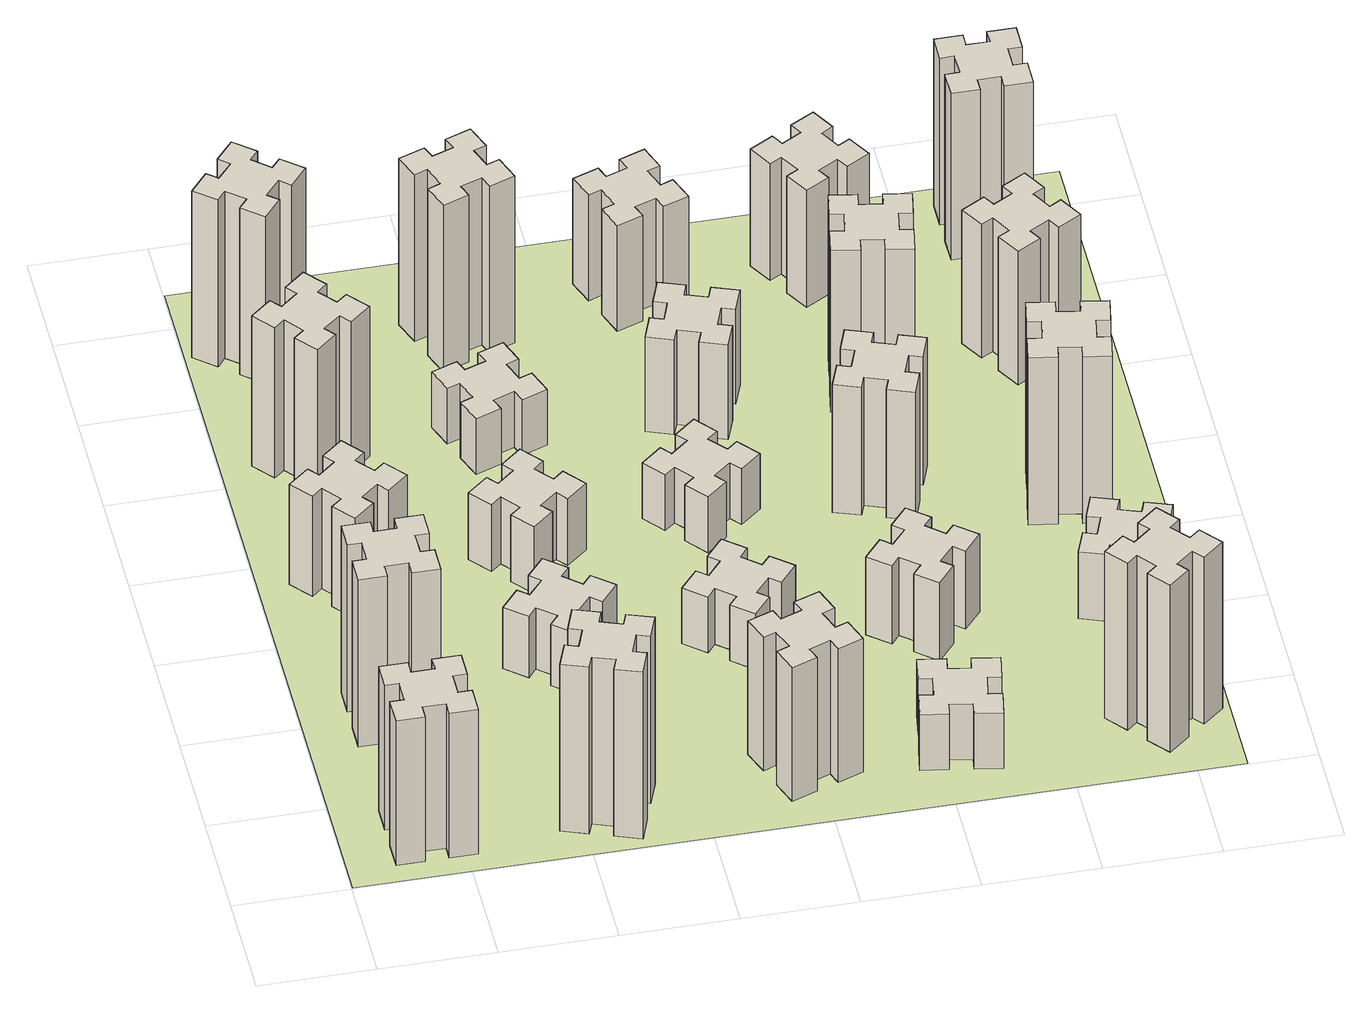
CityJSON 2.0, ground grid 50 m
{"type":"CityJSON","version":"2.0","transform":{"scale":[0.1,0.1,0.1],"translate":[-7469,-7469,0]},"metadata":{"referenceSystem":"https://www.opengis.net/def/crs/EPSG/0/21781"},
"CityObjects":{
"building1":{"type":"Building","attributes":{"class":"1000","function":"1000","usage":"1000","yearOfConstruction":2016,"roofType":"1000","measuredHeight":78,"storeysAboveGround":30,"storeysBelowGround":0},"geometry":[{"type":"Solid","lod":"1","boundaries":[[[[0,1,2,3,4,5,6,7,8,9,10,11,12,13,14,15,16,17,18,19]],[[17,16,20,21]],[[16,15,22,20]],[[15,14,23,22]],[[14,13,24,23]],[[13,12,25,24]],[[12,11,26,25]],[[11,10,27,26]],[[10,9,28,27]],[[9,8,29,28]],[[8,7,30,29]],[[7,6,31,30]],[[6,5,32,31]],[[5,4,33,32]],[[4,3,34,33]],[[3,2,35,34]],[[2,1,36,35]],[[1,0,37,36]],[[0,19,38,37]],[[19,18,39,38]],[[18,17,21,39]],[[24,25,26,27,28,29,30,31,32,33,34,35,36,37,38,39,21,20,22,23]]]]}]},
"building2":{"type":"Building","attributes":{"class":"1000","function":"1000","usage":"1000","yearOfConstruction":2016,"roofType":"1000","measuredHeight":90,"storeysAboveGround":30,"storeysBelowGround":0},"geometry":[{"type":"Solid","lod":"1","boundaries":[[[[40,41,42,43,44,45,46,47,48,49,50,51,52,53,54,55,56,57,58,59]],[[57,56,60,61]],[[56,55,62,60]],[[55,54,63,62]],[[54,53,64,63]],[[53,52,65,64]],[[52,51,66,65]],[[51,50,67,66]],[[50,49,68,67]],[[49,48,69,68]],[[48,47,70,69]],[[47,46,71,70]],[[46,45,72,71]],[[45,44,73,72]],[[44,43,74,73]],[[43,42,75,74]],[[42,41,76,75]],[[41,40,77,76]],[[40,59,78,77]],[[59,58,79,78]],[[58,57,61,79]],[[64,65,66,67,68,69,70,71,72,73,74,75,76,77,78,79,61,60,62,63]]]]}]},
"building3":{"type":"Building","attributes":{"class":"1000","function":"1000","usage":"1000","yearOfConstruction":2016,"roofType":"1000","measuredHeight":54,"storeysAboveGround":30,"storeysBelowGround":0},"geometry":[{"type":"Solid","lod":"1","boundaries":[[[[80,81,82,83,84,85,86,87,88,89,90,91,92,93,94,95,96,97,98,99]],[[97,96,100,101]],[[96,95,102,100]],[[95,94,103,102]],[[94,93,104,103]],[[93,92,105,104]],[[92,91,106,105]],[[91,90,107,106]],[[90,89,108,107]],[[89,88,109,108]],[[88,87,110,109]],[[87,86,111,110]],[[86,85,112,111]],[[85,84,113,112]],[[84,83,114,113]],[[83,82,115,114]],[[82,81,116,115]],[[81,80,117,116]],[[80,99,118,117]],[[99,98,119,118]],[[98,97,101,119]],[[104,105,106,107,108,109,110,111,112,113,114,115,116,117,118,119,101,100,102,103]]]]}]},
"building4":{"type":"Building","attributes":{"class":"1000","function":"1000","usage":"1000","yearOfConstruction":2016,"roofType":"1000","measuredHeight":81,"storeysAboveGround":30,"storeysBelowGround":0},"geometry":[{"type":"Solid","lod":"1","boundaries":[[[[120,121,122,123,124,125,126,127,128,129,130,131,132,133,134,135,136,137,138,139]],[[137,136,140,141]],[[136,135,142,140]],[[135,134,143,142]],[[134,133,144,143]],[[133,132,145,144]],[[132,131,146,145]],[[131,130,147,146]],[[130,129,148,147]],[[129,128,149,148]],[[128,127,150,149]],[[127,126,151,150]],[[126,125,152,151]],[[125,124,153,152]],[[124,123,154,153]],[[123,122,155,154]],[[122,121,156,155]],[[121,120,157,156]],[[120,139,158,157]],[[139,138,159,158]],[[138,137,141,159]],[[144,145,146,147,148,149,150,151,152,153,154,155,156,157,158,159,141,140,142,143]]]]}]},
"building5":{"type":"Building","attributes":{"class":"1000","function":"1000","usage":"1000","yearOfConstruction":2016,"roofType":"1000","measuredHeight":90,"storeysAboveGround":30,"storeysBelowGround":0},"geometry":[{"type":"Solid","lod":"1","boundaries":[[[[160,161,162,163,164,165,166,167,168,169,170,171,172,173,174,175,176,177,178,179]],[[177,176,180,181]],[[176,175,182,180]],[[175,174,183,182]],[[174,173,184,183]],[[173,172,185,184]],[[172,171,186,185]],[[171,170,187,186]],[[170,169,188,187]],[[169,168,189,188]],[[168,167,190,189]],[[167,166,191,190]],[[166,165,192,191]],[[165,164,193,192]],[[164,163,194,193]],[[163,162,195,194]],[[162,161,196,195]],[[161,160,197,196]],[[160,179,198,197]],[[179,178,199,198]],[[178,177,181,199]],[[184,185,186,187,188,189,190,191,192,193,194,195,196,197,198,199,181,180,182,183]]]]}]},
"building6":{"type":"Building","attributes":{"class":"1000","function":"1000","usage":"1000","yearOfConstruction":2016,"roofType":"1000","measuredHeight":90,"storeysAboveGround":30,"storeysBelowGround":0},"geometry":[{"type":"Solid","lod":"1","boundaries":[[[[200,201,202,203,204,205,206,207,208,209,210,211,212,213,214,215,216,217,218,219]],[[217,216,220,221]],[[216,215,222,220]],[[215,214,223,222]],[[214,213,224,223]],[[213,212,225,224]],[[212,211,226,225]],[[211,210,227,226]],[[210,209,228,227]],[[209,208,229,228]],[[208,207,230,229]],[[207,206,231,230]],[[206,205,232,231]],[[205,204,233,232]],[[204,203,234,233]],[[203,202,235,234]],[[202,201,236,235]],[[201,200,237,236]],[[200,219,238,237]],[[219,218,239,238]],[[218,217,221,239]],[[224,225,226,227,228,229,230,231,232,233,234,235,236,237,238,239,221,220,222,223]]]]}]},
"building7":{"type":"Building","attributes":{"class":"1000","function":"1000","usage":"1000","yearOfConstruction":2016,"roofType":"1000","measuredHeight":33,"storeysAboveGround":30,"storeysBelowGround":0},"geometry":[{"type":"Solid","lod":"1","boundaries":[[[[240,241,242,243,244,245,246,247,248,249,250,251,252,253,254,255,256,257,258,259]],[[257,256,260,261]],[[256,255,262,260]],[[255,254,263,262]],[[254,253,264,263]],[[253,252,265,264]],[[252,251,266,265]],[[251,250,267,266]],[[250,249,268,267]],[[249,248,269,268]],[[248,247,270,269]],[[247,246,271,270]],[[246,245,272,271]],[[245,244,273,272]],[[244,243,274,273]],[[243,242,275,274]],[[242,241,276,275]],[[241,240,277,276]],[[240,259,278,277]],[[259,258,279,278]],[[258,257,261,279]],[[264,265,266,267,268,269,270,271,272,273,274,275,276,277,278,279,261,260,262,263]]]]}]},
"building8":{"type":"Building","attributes":{"class":"1000","function":"1000","usage":"1000","yearOfConstruction":2016,"roofType":"1000","measuredHeight":36,"storeysAboveGround":30,"storeysBelowGround":0},"geometry":[{"type":"Solid","lod":"1","boundaries":[[[[280,281,282,283,284,285,286,287,288,289,290,291,292,293,294,295,296,297,298,299]],[[297,296,300,301]],[[296,295,302,300]],[[295,294,303,302]],[[294,293,304,303]],[[293,292,305,304]],[[292,291,306,305]],[[291,290,307,306]],[[290,289,308,307]],[[289,288,309,308]],[[288,287,310,309]],[[287,286,311,310]],[[286,285,312,311]],[[285,284,313,312]],[[284,283,314,313]],[[283,282,315,314]],[[282,281,316,315]],[[281,280,317,316]],[[280,299,318,317]],[[299,298,319,318]],[[298,297,301,319]],[[304,305,306,307,308,309,310,311,312,313,314,315,316,317,318,319,301,300,302,303]]]]}]},
"building9":{"type":"Building","attributes":{"class":"1000","function":"1000","usage":"1000","yearOfConstruction":2016,"roofType":"1000","measuredHeight":30,"storeysAboveGround":30,"storeysBelowGround":0},"geometry":[{"type":"Solid","lod":"1","boundaries":[[[[320,321,322,323,324,325,326,327,328,329,330,331,332,333,334,335,336,337,338,339]],[[337,336,340,341]],[[336,335,342,340]],[[335,334,343,342]],[[334,333,344,343]],[[333,332,345,344]],[[332,331,346,345]],[[331,330,347,346]],[[330,329,348,347]],[[329,328,349,348]],[[328,327,350,349]],[[327,326,351,350]],[[326,325,352,351]],[[325,324,353,352]],[[324,323,354,353]],[[323,322,355,354]],[[322,321,356,355]],[[321,320,357,356]],[[320,339,358,357]],[[339,338,359,358]],[[338,337,341,359]],[[344,345,346,347,348,349,350,351,352,353,354,355,356,357,358,359,341,340,342,343]]]]}]},
"building10":{"type":"Building","attributes":{"class":"1000","function":"1000","usage":"1000","yearOfConstruction":2016,"roofType":"1000","measuredHeight":72,"storeysAboveGround":30,"storeysBelowGround":0},"geometry":[{"type":"Solid","lod":"1","boundaries":[[[[360,361,362,363,364,365,366,367,368,369,370,371,372,373,374,375,376,377,378,379]],[[377,376,380,381]],[[376,375,382,380]],[[375,374,383,382]],[[374,373,384,383]],[[373,372,385,384]],[[372,371,386,385]],[[371,370,387,386]],[[370,369,388,387]],[[369,368,389,388]],[[368,367,390,389]],[[367,366,391,390]],[[366,365,392,391]],[[365,364,393,392]],[[364,363,394,393]],[[363,362,395,394]],[[362,361,396,395]],[[361,360,397,396]],[[360,379,398,397]],[[379,378,399,398]],[[378,377,381,399]],[[384,385,386,387,388,389,390,391,392,393,394,395,396,397,398,399,381,380,382,383]]]]}]},
"building11":{"type":"Building","attributes":{"class":"1000","function":"1000","usage":"1000","yearOfConstruction":2016,"roofType":"1000","measuredHeight":90,"storeysAboveGround":30,"storeysBelowGround":0},"geometry":[{"type":"Solid","lod":"1","boundaries":[[[[400,401,402,403,404,405,406,407,408,409,410,411,412,413,414,415,416,417,418,419]],[[417,416,420,421]],[[416,415,422,420]],[[415,414,423,422]],[[414,413,424,423]],[[413,412,425,424]],[[412,411,426,425]],[[411,410,427,426]],[[410,409,428,427]],[[409,408,429,428]],[[408,407,430,429]],[[407,406,431,430]],[[406,405,432,431]],[[405,404,433,432]],[[404,403,434,433]],[[403,402,435,434]],[[402,401,436,435]],[[401,400,437,436]],[[400,419,438,437]],[[419,418,439,438]],[[418,417,421,439]],[[424,425,426,427,428,429,430,431,432,433,434,435,436,437,438,439,421,420,422,423]]]]}]},
"building12":{"type":"Building","attributes":{"class":"1000","function":"1000","usage":"1000","yearOfConstruction":2016,"roofType":"1000","measuredHeight":30,"storeysAboveGround":30,"storeysBelowGround":0},"geometry":[{"type":"Solid","lod":"1","boundaries":[[[[440,441,442,443,444,445,446,447,448,449,450,451,452,453,454,455,456,457,458,459]],[[457,456,460,461]],[[456,455,462,460]],[[455,454,463,462]],[[454,453,464,463]],[[453,452,465,464]],[[452,451,466,465]],[[451,450,467,466]],[[450,449,468,467]],[[449,448,469,468]],[[448,447,470,469]],[[447,446,471,470]],[[446,445,472,471]],[[445,444,473,472]],[[444,443,474,473]],[[443,442,475,474]],[[442,441,476,475]],[[441,440,477,476]],[[440,459,478,477]],[[459,458,479,478]],[[458,457,461,479]],[[464,465,466,467,468,469,470,471,472,473,474,475,476,477,478,479,461,460,462,463]]]]}]},
"building13":{"type":"Building","attributes":{"class":"1000","function":"1000","usage":"1000","yearOfConstruction":2016,"roofType":"1000","measuredHeight":30,"storeysAboveGround":30,"storeysBelowGround":0},"geometry":[{"type":"Solid","lod":"1","boundaries":[[[[480,481,482,483,484,485,486,487,488,489,490,491,492,493,494,495,496,497,498,499]],[[497,496,500,501]],[[496,495,502,500]],[[495,494,503,502]],[[494,493,504,503]],[[493,492,505,504]],[[492,491,506,505]],[[491,490,507,506]],[[490,489,508,507]],[[489,488,509,508]],[[488,487,510,509]],[[487,486,511,510]],[[486,485,512,511]],[[485,484,513,512]],[[484,483,514,513]],[[483,482,515,514]],[[482,481,516,515]],[[481,480,517,516]],[[480,499,518,517]],[[499,498,519,518]],[[498,497,501,519]],[[504,505,506,507,508,509,510,511,512,513,514,515,516,517,518,519,501,500,502,503]]]]}]},
"building14":{"type":"Building","attributes":{"class":"1000","function":"1000","usage":"1000","yearOfConstruction":2016,"roofType":"1000","measuredHeight":30,"storeysAboveGround":30,"storeysBelowGround":0},"geometry":[{"type":"Solid","lod":"1","boundaries":[[[[520,521,522,523,524,525,526,527,528,529,530,531,532,533,534,535,536,537,538,539]],[[537,536,540,541]],[[536,535,542,540]],[[535,534,543,542]],[[534,533,544,543]],[[533,532,545,544]],[[532,531,546,545]],[[531,530,547,546]],[[530,529,548,547]],[[529,528,549,548]],[[528,527,550,549]],[[527,526,551,550]],[[526,525,552,551]],[[525,524,553,552]],[[524,523,554,553]],[[523,522,555,554]],[[522,521,556,555]],[[521,520,557,556]],[[520,539,558,557]],[[539,538,559,558]],[[538,537,541,559]],[[544,545,546,547,548,549,550,551,552,553,554,555,556,557,558,559,541,540,542,543]]]]}]},
"building15":{"type":"Building","attributes":{"class":"1000","function":"1000","usage":"1000","yearOfConstruction":2016,"roofType":"1000","measuredHeight":51,"storeysAboveGround":30,"storeysBelowGround":0},"geometry":[{"type":"Solid","lod":"1","boundaries":[[[[560,561,562,563,564,565,566,567,568,569,570,571,572,573,574,575,576,577,578,579]],[[577,576,580,581]],[[576,575,582,580]],[[575,574,583,582]],[[574,573,584,583]],[[573,572,585,584]],[[572,571,586,585]],[[571,570,587,586]],[[570,569,588,587]],[[569,568,589,588]],[[568,567,590,589]],[[567,566,591,590]],[[566,565,592,591]],[[565,564,593,592]],[[564,563,594,593]],[[563,562,595,594]],[[562,561,596,595]],[[561,560,597,596]],[[560,579,598,597]],[[579,578,599,598]],[[578,577,581,599]],[[584,585,586,587,588,589,590,591,592,593,594,595,596,597,598,599,581,580,582,583]]]]}]},
"building16":{"type":"Building","attributes":{"class":"1000","function":"1000","usage":"1000","yearOfConstruction":2016,"roofType":"1000","measuredHeight":57,"storeysAboveGround":30,"storeysBelowGround":0},"geometry":[{"type":"Solid","lod":"1","boundaries":[[[[600,601,602,603,604,605,606,607,608,609,610,611,612,613,614,615,616,617,618,619]],[[617,616,620,621]],[[616,615,622,620]],[[615,614,623,622]],[[614,613,624,623]],[[613,612,625,624]],[[612,611,626,625]],[[611,610,627,626]],[[610,609,628,627]],[[609,608,629,628]],[[608,607,630,629]],[[607,606,631,630]],[[606,605,632,631]],[[605,604,633,632]],[[604,603,634,633]],[[603,602,635,634]],[[602,601,636,635]],[[601,600,637,636]],[[600,619,638,637]],[[619,618,639,638]],[[618,617,621,639]],[[624,625,626,627,628,629,630,631,632,633,634,635,636,637,638,639,621,620,622,623]]]]}]},
"building17":{"type":"Building","attributes":{"class":"1000","function":"1000","usage":"1000","yearOfConstruction":2016,"roofType":"1000","measuredHeight":42,"storeysAboveGround":30,"storeysBelowGround":0},"geometry":[{"type":"Solid","lod":"1","boundaries":[[[[640,641,642,643,644,645,646,647,648,649,650,651,652,653,654,655,656,657,658,659]],[[657,656,660,661]],[[656,655,662,660]],[[655,654,663,662]],[[654,653,664,663]],[[653,652,665,664]],[[652,651,666,665]],[[651,650,667,666]],[[650,649,668,667]],[[649,648,669,668]],[[648,647,670,669]],[[647,646,671,670]],[[646,645,672,671]],[[645,644,673,672]],[[644,643,674,673]],[[643,642,675,674]],[[642,641,676,675]],[[641,640,677,676]],[[640,659,678,677]],[[659,658,679,678]],[[658,657,661,679]],[[664,665,666,667,668,669,670,671,672,673,674,675,676,677,678,679,661,660,662,663]]]]}]},
"building18":{"type":"Building","attributes":{"class":"1000","function":"1000","usage":"1000","yearOfConstruction":2016,"roofType":"1000","measuredHeight":69,"storeysAboveGround":30,"storeysBelowGround":0},"geometry":[{"type":"Solid","lod":"1","boundaries":[[[[680,681,682,683,684,685,686,687,688,689,690,691,692,693,694,695,696,697,698,699]],[[697,696,700,701]],[[696,695,702,700]],[[695,694,703,702]],[[694,693,704,703]],[[693,692,705,704]],[[692,691,706,705]],[[691,690,707,706]],[[690,689,708,707]],[[689,688,709,708]],[[688,687,710,709]],[[687,686,711,710]],[[686,685,712,711]],[[685,684,713,712]],[[684,683,714,713]],[[683,682,715,714]],[[682,681,716,715]],[[681,680,717,716]],[[680,699,718,717]],[[699,698,719,718]],[[698,697,701,719]],[[704,705,706,707,708,709,710,711,712,713,714,715,716,717,718,719,701,700,702,703]]]]}]},
"building19":{"type":"Building","attributes":{"class":"1000","function":"1000","usage":"1000","yearOfConstruction":2016,"roofType":"1000","measuredHeight":87,"storeysAboveGround":30,"storeysBelowGround":0},"geometry":[{"type":"Solid","lod":"1","boundaries":[[[[720,721,722,723,724,725,726,727,728,729,730,731,732,733,734,735,736,737,738,739]],[[737,736,740,741]],[[736,735,742,740]],[[735,734,743,742]],[[734,733,744,743]],[[733,732,745,744]],[[732,731,746,745]],[[731,730,747,746]],[[730,729,748,747]],[[729,728,749,748]],[[728,727,750,749]],[[727,726,751,750]],[[726,725,752,751]],[[725,724,753,752]],[[724,723,754,753]],[[723,722,755,754]],[[722,721,756,755]],[[721,720,757,756]],[[720,739,758,757]],[[739,738,759,758]],[[738,737,741,759]],[[744,745,746,747,748,749,750,751,752,753,754,755,756,757,758,759,741,740,742,743]]]]}]},
"building20":{"type":"Building","attributes":{"class":"1000","function":"1000","usage":"1000","yearOfConstruction":2016,"roofType":"1000","measuredHeight":90,"storeysAboveGround":30,"storeysBelowGround":0},"geometry":[{"type":"Solid","lod":"1","boundaries":[[[[760,761,762,763,764,765,766,767,768,769,770,771,772,773,774,775,776,777,778,779]],[[777,776,780,781]],[[776,775,782,780]],[[775,774,783,782]],[[774,773,784,783]],[[773,772,785,784]],[[772,771,786,785]],[[771,770,787,786]],[[770,769,788,787]],[[769,768,789,788]],[[768,767,790,789]],[[767,766,791,790]],[[766,765,792,791]],[[765,764,793,792]],[[764,763,794,793]],[[763,762,795,794]],[[762,761,796,795]],[[761,760,797,796]],[[760,779,798,797]],[[779,778,799,798]],[[778,777,781,799]],[[784,785,786,787,788,789,790,791,792,793,794,795,796,797,798,799,781,780,782,783]]]]}]},
"building21":{"type":"Building","attributes":{"class":"1000","function":"1000","usage":"1000","yearOfConstruction":2016,"roofType":"1000","measuredHeight":63,"storeysAboveGround":30,"storeysBelowGround":0},"geometry":[{"type":"Solid","lod":"1","boundaries":[[[[800,801,802,803,804,805,806,807,808,809,810,811,812,813,814,815,816,817,818,819]],[[817,816,820,821]],[[816,815,822,820]],[[815,814,823,822]],[[814,813,824,823]],[[813,812,825,824]],[[812,811,826,825]],[[811,810,827,826]],[[810,809,828,827]],[[809,808,829,828]],[[808,807,830,829]],[[807,806,831,830]],[[806,805,832,831]],[[805,804,833,832]],[[804,803,834,833]],[[803,802,835,834]],[[802,801,836,835]],[[801,800,837,836]],[[800,819,838,837]],[[819,818,839,838]],[[818,817,821,839]],[[824,825,826,827,828,829,830,831,832,833,834,835,836,837,838,839,821,820,822,823]]]]}]},
"building22":{"type":"Building","attributes":{"class":"1000","function":"1000","usage":"1000","yearOfConstruction":2016,"roofType":"1000","measuredHeight":36,"storeysAboveGround":30,"storeysBelowGround":0},"geometry":[{"type":"Solid","lod":"1","boundaries":[[[[840,841,842,843,844,845,846,847,848,849,850,851,852,853,854,855,856,857,858,859]],[[857,856,860,861]],[[856,855,862,860]],[[855,854,863,862]],[[854,853,864,863]],[[853,852,865,864]],[[852,851,866,865]],[[851,850,867,866]],[[850,849,868,867]],[[849,848,869,868]],[[848,847,870,869]],[[847,846,871,870]],[[846,845,872,871]],[[845,844,873,872]],[[844,843,874,873]],[[843,842,875,874]],[[842,841,876,875]],[[841,840,877,876]],[[840,859,878,877]],[[859,858,879,878]],[[858,857,861,879]],[[864,865,866,867,868,869,870,871,872,873,874,875,876,877,878,879,861,860,862,863]]]]}]},
"building23":{"type":"Building","attributes":{"class":"1000","function":"1000","usage":"1000","yearOfConstruction":2016,"roofType":"1000","measuredHeight":90,"storeysAboveGround":30,"storeysBelowGround":0},"geometry":[{"type":"Solid","lod":"1","boundaries":[[[[880,881,882,883,884,885,886,887,888,889,890,891,892,893,894,895,896,897,898,899]],[[897,896,900,901]],[[896,895,902,900]],[[895,894,903,902]],[[894,893,904,903]],[[893,892,905,904]],[[892,891,906,905]],[[891,890,907,906]],[[890,889,908,907]],[[889,888,909,908]],[[888,887,910,909]],[[887,886,911,910]],[[886,885,912,911]],[[885,884,913,912]],[[884,883,914,913]],[[883,882,915,914]],[[882,881,916,915]],[[881,880,917,916]],[[880,899,918,917]],[[899,898,919,918]],[[898,897,901,919]],[[904,905,906,907,908,909,910,911,912,913,914,915,916,917,918,919,901,900,902,903]]]]}]},
"building24":{"type":"Building","attributes":{"class":"1000","function":"1000","usage":"1000","yearOfConstruction":2016,"roofType":"1000","measuredHeight":72,"storeysAboveGround":30,"storeysBelowGround":0},"geometry":[{"type":"Solid","lod":"1","boundaries":[[[[920,921,922,923,924,925,926,927,928,929,930,931,932,933,934,935,936,937,938,939]],[[937,936,940,941]],[[936,935,942,940]],[[935,934,943,942]],[[934,933,944,943]],[[933,932,945,944]],[[932,931,946,945]],[[931,930,947,946]],[[930,929,948,947]],[[929,928,949,948]],[[928,927,950,949]],[[927,926,951,950]],[[926,925,952,951]],[[925,924,953,952]],[[924,923,954,953]],[[923,922,955,954]],[[922,921,956,955]],[[921,920,957,956]],[[920,939,958,957]],[[939,938,959,958]],[[938,937,941,959]],[[944,945,946,947,948,949,950,951,952,953,954,955,956,957,958,959,941,940,942,943]]]]}]},
"building25":{"type":"Building","attributes":{"class":"1000","function":"1000","usage":"1000","yearOfConstruction":2016,"roofType":"1000","measuredHeight":90,"storeysAboveGround":30,"storeysBelowGround":0},"geometry":[{"type":"Solid","lod":"1","boundaries":[[[[960,961,962,963,964,965,966,967,968,969,970,971,972,973,974,975,976,977,978,979]],[[977,976,980,981]],[[976,975,982,980]],[[975,974,983,982]],[[974,973,984,983]],[[973,972,985,984]],[[972,971,986,985]],[[971,970,987,986]],[[970,969,988,987]],[[969,968,989,988]],[[968,967,990,989]],[[967,966,991,990]],[[966,965,992,991]],[[965,964,993,992]],[[964,963,994,993]],[[963,962,995,994]],[[962,961,996,995]],[[961,960,997,996]],[[960,979,998,997]],[[979,978,999,998]],[[978,977,981,999]],[[984,985,986,987,988,989,990,991,992,993,994,995,996,997,998,999,981,980,982,983]]]]}]},
"landuse1":{"type":"LandUse","attributes":{"name":"plot1","function":"1010"},"geometry":[{"type":"MultiSurface","lod":"1","boundaries":[[[1000,1001,1002,1003]]]}]}
},
"vertices":[
[265,325,0],[265,225,0],[205,225,0],[205,105,0],[325,105,0],[325,165,0],[425,165,0],[425,105,0],[545,105,0],[545,225,0],[485,225,0],[485,325,0],[545,325,0],[545,445,0],[425,445,0],[425,385,0],[325,385,0],[325,445,0],[205,445,0],[205,325,0],[325,385,780],[325,445,780],[425,385,780],[425,445,780],[545,445,780],[545,325,780],[485,325,780],[485,225,780],[545,225,780],[545,105,780],[425,105,780],[425,165,780],[325,165,780],[325,105,780],[205,105,780],[205,225,780],[265,225,780],[265,325,780],[205,325,780],[205,445,780],
[265,1065,0],[265,965,0],[205,965,0],[205,845,0],[325,845,0],[325,905,0],[425,905,0],[425,845,0],[545,845,0],[545,965,0],[485,965,0],[485,1065,0],[545,1065,0],[545,1185,0],[425,1185,0],[425,1125,0],[325,1125,0],[325,1185,0],[205,1185,0],[205,1065,0],[325,1125,900],[325,1185,900],[425,1125,900],[425,1185,900],[545,1185,900],[545,1065,900],[485,1065,900],[485,965,900],[545,965,900],[545,845,900],[425,845,900],[425,905,900],[325,905,900],[325,845,900],[205,845,900],[205,965,900],[265,965,900],[265,1065,900],[205,1065,900],[205,1185,900],
[492,1888,0],[427,1964,0],[473,2003,0],[396,2095,0],[304,2018,0],[343,1972,0],[266,1907,0],[228,1953,0],[136,1876,0],[213,1784,0],[259,1823,0],[323,1746,0],[277,1708,0],[354,1616,0],[446,1693,0],[408,1739,0],[484,1803,0],[523,1757,0],[615,1834,0],[538,1926,0],[484,1803,540],[523,1757,540],[408,1739,540],[446,1693,540],[354,1616,540],[277,1708,540],[323,1746,540],[259,1823,540],[213,1784,540],[136,1876,540],[228,1953,540],[266,1907,540],[343,1972,540],[304,2018,540],[396,2095,540],[473,2003,540],[427,1964,540],[492,1888,540],[538,1926,540],[615,1834,540],
[343,2712,0],[266,2647,0],[228,2693,0],[136,2616,0],[213,2524,0],[259,2563,0],[323,2486,0],[277,2448,0],[354,2356,0],[446,2433,0],[408,2479,0],[484,2543,0],[523,2497,0],[615,2574,0],[538,2666,0],[492,2628,0],[427,2704,0],[473,2743,0],[396,2835,0],[304,2758,0],[427,2704,810],[473,2743,810],[492,2628,810],[538,2666,810],[615,2574,810],[523,2497,810],[484,2543,810],[408,2479,810],[446,2433,810],[354,2356,810],[277,2448,810],[323,2486,810],[259,2563,810],[213,2524,810],[136,2616,810],[228,2693,810],[266,2647,810],[343,2712,810],[304,2758,810],[396,2835,810],
[1029,360,0],[995,266,0],[939,287,0],[897,174,0],[1010,133,0],[1031,189,0],[1125,155,0],[1104,99,0],[1217,57,0],[1258,170,0],[1202,191,0],[1236,285,0],[1292,264,0],[1333,377,0],[1220,418,0],[1200,362,0],[1106,396,0],[1127,452,0],[1014,493,0],[973,380,0],[1106,396,900],[1127,452,900],[1200,362,900],[1220,418,900],[1333,377,900],[1292,264,900],[1236,285,900],[1202,191,900],[1258,170,900],[1217,57,900],[1104,99,900],[1125,155,900],[1031,189,900],[1010,133,900],[897,174,900],[939,287,900],[995,266,900],[1029,360,900],[973,380,900],[1014,493,900],
[384,3387,0],[308,3452,0],[346,3498,0],[254,3575,0],[177,3483,0],[223,3444,0],[159,3368,0],[113,3406,0],[36,3314,0],[128,3237,0],[166,3283,0],[243,3219,0],[204,3173,0],[296,3096,0],[373,3188,0],[327,3226,0],[392,3303,0],[438,3264,0],[515,3356,0],[423,3433,0],[392,3303,900],[438,3264,900],[327,3226,900],[373,3188,900],[296,3096,900],[204,3173,900],[243,3219,900],[166,3283,900],[128,3237,900],[36,3314,900],[113,3406,900],[159,3368,900],[223,3444,900],[177,3483,900],[254,3575,900],[346,3498,900],[308,3452,900],[384,3387,900],[423,3433,900],[515,3356,900],
[1224,1267,0],[1148,1332,0],[1186,1378,0],[1094,1455,0],[1017,1363,0],[1063,1324,0],[999,1248,0],[953,1286,0],[876,1194,0],[968,1117,0],[1006,1163,0],[1083,1099,0],[1044,1053,0],[1136,976,0],[1213,1068,0],[1167,1106,0],[1232,1183,0],[1278,1144,0],[1355,1236,0],[1263,1313,0],[1232,1183,330],[1278,1144,330],[1167,1106,330],[1213,1068,330],[1136,976,330],[1044,1053,330],[1083,1099,330],[1006,1163,330],[968,1117,330],[876,1194,330],[953,1286,330],[999,1248,330],[1063,1324,330],[1017,1363,330],[1094,1455,330],[1186,1378,330],[1148,1332,330],[1224,1267,330],[1263,1313,330],[1355,1236,330],
[1083,1972,0],[1006,1907,0],[968,1953,0],[876,1876,0],[953,1784,0],[999,1823,0],[1063,1746,0],[1017,1708,0],[1094,1616,0],[1186,1693,0],[1148,1739,0],[1224,1803,0],[1263,1757,0],[1355,1834,0],[1278,1926,0],[1232,1888,0],[1167,1964,0],[1213,2003,0],[1136,2095,0],[1044,2018,0],[1167,1964,360],[1213,2003,360],[1232,1888,360],[1278,1926,360],[1355,1834,360],[1263,1757,360],[1224,1803,360],[1148,1739,360],[1186,1693,360],[1094,1616,360],[1017,1708,360],[1063,1746,360],[999,1823,360],[953,1784,360],[876,1876,360],[968,1953,360],[1006,1907,360],[1083,1972,360],[1044,2018,360],[1136,2095,360],
[1106,2475,0],[1200,2509,0],[1220,2453,0],[1333,2494,0],[1292,2607,0],[1236,2586,0],[1202,2680,0],[1258,2700,0],[1217,2813,0],[1104,2772,0],[1125,2716,0],[1031,2682,0],[1010,2738,0],[897,2697,0],[939,2584,0],[995,2605,0],[1029,2511,0],[973,2490,0],[1014,2377,0],[1127,2419,0],[1029,2511,300],[973,2490,300],[995,2605,300],[939,2584,300],[897,2697,300],[1010,2738,300],[1031,2682,300],[1125,2716,300],[1104,2772,300],[1217,2813,300],[1258,2700,300],[1202,2680,300],[1236,2586,300],[1292,2607,300],[1333,2494,300],[1220,2453,300],[1200,2509,300],[1106,2475,300],[1127,2419,300],[1014,2377,300],
[1965,496,0],[1871,462,0],[1850,518,0],[1737,477,0],[1779,364,0],[1835,385,0],[1869,291,0],[1813,270,0],[1854,157,0],[1967,199,0],[1946,255,0],[2040,289,0],[2060,233,0],[2173,274,0],[2132,387,0],[2076,366,0],[2042,460,0],[2098,480,0],[2057,593,0],[1944,552,0],[2042,460,720],[2098,480,720],[2076,366,720],[2132,387,720],[2173,274,720],[2060,233,720],[2040,289,720],[1946,255,720],[1967,199,720],[1854,157,720],[1813,270,720],[1869,291,720],[1835,385,720],[1779,364,720],[1737,477,720],[1850,518,720],[1871,462,720],[1965,496,720],[1944,552,720],[2057,593,720],
[1125,3356,0],[1031,3322,0],[1010,3378,0],[897,3337,0],[939,3224,0],[995,3245,0],[1029,3151,0],[973,3130,0],[1014,3017,0],[1127,3059,0],[1106,3115,0],[1200,3149,0],[1220,3093,0],[1333,3134,0],[1292,3247,0],[1236,3226,0],[1202,3320,0],[1258,3340,0],[1217,3453,0],[1104,3412,0],[1202,3320,900],[1258,3340,900],[1236,3226,900],[1292,3247,900],[1333,3134,900],[1220,3093,900],[1200,3149,900],[1106,3115,900],[1127,3059,900],[1014,3017,900],[973,3130,900],[1029,3151,900],[995,3245,900],[939,3224,900],[897,3337,900],[1010,3378,900],[1031,3322,900],[1125,3356,900],[1104,3412,900],[1217,3453,900],
[1746,1163,0],[1823,1099,0],[1784,1053,0],[1876,976,0],[1953,1068,0],[1907,1106,0],[1972,1183,0],[2018,1144,0],[2095,1236,0],[2003,1313,0],[1964,1267,0],[1888,1332,0],[1926,1378,0],[1834,1455,0],[1757,1363,0],[1803,1324,0],[1739,1248,0],[1693,1286,0],[1616,1194,0],[1708,1117,0],[1739,1248,300],[1693,1286,300],[1803,1324,300],[1757,1363,300],[1834,1455,300],[1926,1378,300],[1888,1332,300],[1964,1267,300],[2003,1313,300],[2095,1236,300],[2018,1144,300],[1972,1183,300],[1907,1106,300],[1953,1068,300],[1876,976,300],[1784,1053,300],[1823,1099,300],[1746,1163,300],[1708,1117,300],[1616,1194,300],
[1972,1988,0],[1907,2064,0],[1953,2103,0],[1876,2195,0],[1784,2118,0],[1823,2072,0],[1746,2007,0],[1708,2053,0],[1616,1976,0],[1693,1884,0],[1739,1923,0],[1803,1846,0],[1757,1808,0],[1834,1716,0],[1926,1793,0],[1888,1839,0],[1964,1903,0],[2003,1857,0],[2095,1934,0],[2018,2026,0],[1964,1903,300],[2003,1857,300],[1888,1839,300],[1926,1793,300],[1834,1716,300],[1757,1808,300],[1803,1846,300],[1739,1923,300],[1693,1884,300],[1616,1976,300],[1708,2053,300],[1746,2007,300],[1823,2072,300],[1784,2118,300],[1876,2195,300],[1953,2103,300],[1907,2064,300],[1972,1988,300],[2018,2026,300],[2095,1934,300],
[2496,444,0],[2478,345,0],[2419,356,0],[2398,237,0],[2517,217,0],[2527,276,0],[2625,258,0],[2615,199,0],[2733,178,0],[2754,297,0],[2695,307,0],[2712,405,0],[2771,395,0],[2792,513,0],[2674,534,0],[2664,475,0],[2565,492,0],[2576,551,0],[2457,572,0],[2437,454,0],[2565,492,300],[2576,551,300],[2664,475,300],[2674,534,300],[2792,513,300],[2771,395,300],[2712,405,300],[2695,307,300],[2754,297,300],[2733,178,300],[2615,199,300],[2625,258,300],[2527,276,300],[2517,217,300],[2398,237,300],[2419,356,300],[2478,345,300],[2496,444,300],[2437,454,300],[2457,572,300],
[2040,2682,0],[1946,2716,0],[1967,2772,0],[1854,2813,0],[1813,2700,0],[1869,2680,0],[1835,2586,0],[1779,2607,0],[1737,2494,0],[1850,2453,0],[1871,2509,0],[1965,2475,0],[1944,2419,0],[2057,2377,0],[2098,2490,0],[2042,2511,0],[2076,2605,0],[2132,2584,0],[2173,2697,0],[2060,2738,0],[2076,2605,510],[2132,2584,510],[2042,2511,510],[2098,2490,510],[2057,2377,510],[1944,2419,510],[1965,2475,510],[1871,2509,510],[1850,2453,510],[1737,2494,510],[1779,2607,510],[1835,2586,510],[1869,2680,510],[1813,2700,510],[1854,2813,510],[1967,2772,510],[1946,2716,510],[2040,2682,510],[2060,2738,510],[2173,2697,510],
[1846,3215,0],[1940,3249,0],[1960,3193,0],[2073,3234,0],[2032,3347,0],[1976,3326,0],[1942,3420,0],[1998,3440,0],[1957,3553,0],[1844,3512,0],[1865,3456,0],[1771,3422,0],[1750,3478,0],[1637,3437,0],[1679,3324,0],[1735,3345,0],[1769,3251,0],[1713,3230,0],[1754,3117,0],[1867,3159,0],[1769,3251,570],[1713,3230,570],[1735,3345,570],[1679,3324,570],[1637,3437,570],[1750,3478,570],[1771,3422,570],[1865,3456,570],[1844,3512,570],[1957,3553,570],[1998,3440,570],[1942,3420,570],[1976,3326,570],[2032,3347,570],[2073,3234,570],[1960,3193,570],[1940,3249,570],[1846,3215,570],[1867,3159,570],[1754,3117,570],
[2647,1006,0],[2712,1083,0],[2758,1044,0],[2835,1136,0],[2743,1213,0],[2704,1167,0],[2628,1232,0],[2666,1278,0],[2574,1355,0],[2497,1263,0],[2543,1224,0],[2479,1148,0],[2433,1186,0],[2356,1094,0],[2448,1017,0],[2486,1063,0],[2563,999,0],[2524,953,0],[2616,876,0],[2693,968,0],[2563,999,420],[2524,953,420],[2486,1063,420],[2448,1017,420],[2356,1094,420],[2433,1186,420],[2479,1148,420],[2543,1224,420],[2497,1263,420],[2574,1355,420],[2666,1278,420],[2628,1232,420],[2704,1167,420],[2743,1213,420],[2835,1136,420],[2758,1044,420],[2712,1083,420],[2647,1006,420],[2693,968,420],[2616,876,420],
[2682,1871,0],[2716,1965,0],[2772,1944,0],[2813,2057,0],[2700,2098,0],[2680,2042,0],[2586,2076,0],[2607,2132,0],[2494,2173,0],[2453,2060,0],[2509,2040,0],[2475,1946,0],[2419,1967,0],[2377,1854,0],[2490,1813,0],[2511,1869,0],[2605,1835,0],[2584,1779,0],[2697,1737,0],[2738,1850,0],[2605,1835,690],[2584,1779,690],[2511,1869,690],[2490,1813,690],[2377,1854,690],[2419,1967,690],[2475,1946,690],[2509,2040,690],[2453,2060,690],[2494,2173,690],[2607,2132,690],[2586,2076,690],[2680,2042,690],[2700,2098,690],[2813,2057,690],[2772,1944,690],[2716,1965,690],[2682,1871,690],[2738,1850,690],[2697,1737,690],
[2627,2496,0],[2725,2478,0],[2715,2419,0],[2833,2398,0],[2854,2517,0],[2795,2527,0],[2812,2625,0],[2871,2615,0],[2892,2733,0],[2774,2754,0],[2764,2695,0],[2665,2712,0],[2676,2771,0],[2557,2792,0],[2537,2674,0],[2596,2664,0],[2578,2565,0],[2519,2576,0],[2498,2457,0],[2617,2437,0],[2578,2565,870],[2519,2576,870],[2596,2664,870],[2537,2674,870],[2557,2792,870],[2676,2771,870],[2665,2712,870],[2764,2695,870],[2774,2754,870],[2892,2733,870],[2871,2615,870],[2812,2625,870],[2795,2527,870],[2854,2517,870],[2833,2398,870],[2715,2419,870],[2725,2478,870],[2627,2496,870],[2617,2437,870],[2498,2457,870],
[3468,259,0],[3544,323,0],[3583,277,0],[3675,354,0],[3598,446,0],[3552,408,0],[3487,484,0],[3533,523,0],[3456,615,0],[3364,538,0],[3403,492,0],[3326,427,0],[3288,473,0],[3196,396,0],[3273,304,0],[3319,343,0],[3383,266,0],[3337,228,0],[3414,136,0],[3506,213,0],[3383,266,900],[3337,228,900],[3319,343,900],[3273,304,900],[3196,396,900],[3288,473,900],[3326,427,900],[3403,492,900],[3364,538,900],[3456,615,900],[3533,523,900],[3487,484,900],[3552,408,900],[3598,446,900],[3675,354,900],[3583,277,900],[3544,323,900],[3468,259,900],[3506,213,900],[3414,136,900],
[2716,3347,0],[2666,3434,0],[2718,3464,0],[2658,3568,0],[2554,3508,0],[2584,3456,0],[2497,3406,0],[2467,3458,0],[2363,3398,0],[2423,3294,0],[2475,3324,0],[2525,3237,0],[2473,3207,0],[2533,3103,0],[2637,3163,0],[2607,3215,0],[2694,3265,0],[2724,3213,0],[2828,3273,0],[2768,3377,0],[2694,3265,630],[2724,3213,630],[2607,3215,630],[2637,3163,630],[2533,3103,630],[2473,3207,630],[2525,3237,630],[2475,3324,630],[2423,3294,630],[2363,3398,630],[2467,3458,630],[2497,3406,630],[2584,3456,630],[2554,3508,630],[2658,3568,630],[2718,3464,630],[2666,3434,630],[2716,3347,630],[2768,3377,630],[2828,3273,630],
[3351,1029,0],[3445,995,0],[3424,939,0],[3537,897,0],[3578,1010,0],[3522,1031,0],[3556,1125,0],[3612,1104,0],[3653,1217,0],[3540,1258,0],[3520,1202,0],[3426,1236,0],[3447,1292,0],[3334,1333,0],[3293,1220,0],[3349,1200,0],[3315,1106,0],[3259,1127,0],[3217,1014,0],[3330,973,0],[3315,1106,360],[3259,1127,360],[3349,1200,360],[3293,1220,360],[3334,1333,360],[3447,1292,360],[3426,1236,360],[3520,1202,360],[3540,1258,360],[3653,1217,360],[3612,1104,360],[3556,1125,360],[3522,1031,360],[3578,1010,360],[3537,897,360],[3424,939,360],[3445,995,360],[3351,1029,360],[3330,973,360],[3217,1014,360],
[3267,1656,0],[3365,1638,0],[3355,1579,0],[3473,1558,0],[3494,1677,0],[3435,1687,0],[3452,1785,0],[3511,1775,0],[3532,1893,0],[3414,1914,0],[3404,1855,0],[3305,1872,0],[3316,1931,0],[3197,1952,0],[3177,1834,0],[3236,1824,0],[3218,1725,0],[3159,1736,0],[3138,1617,0],[3257,1597,0],[3218,1725,900],[3159,1736,900],[3236,1824,900],[3177,1834,900],[3197,1952,900],[3316,1931,900],[3305,1872,900],[3404,1855,900],[3414,1914,900],[3532,1893,900],[3511,1775,900],[3452,1785,900],[3435,1687,900],[3494,1677,900],[3473,1558,900],[3355,1579,900],[3365,1638,900],[3267,1656,900],[3257,1597,900],[3138,1617,900],
[3456,2707,0],[3406,2794,0],[3458,2824,0],[3398,2928,0],[3294,2868,0],[3324,2816,0],[3237,2766,0],[3207,2818,0],[3103,2758,0],[3163,2654,0],[3215,2684,0],[3265,2597,0],[3213,2567,0],[3273,2463,0],[3377,2523,0],[3347,2575,0],[3434,2625,0],[3464,2573,0],[3568,2633,0],[3508,2737,0],[3434,2625,720],[3464,2573,720],[3347,2575,720],[3377,2523,720],[3273,2463,720],[3213,2567,720],[3265,2597,720],[3215,2684,720],[3163,2654,720],[3103,2758,720],[3207,2818,720],[3237,2766,720],[3324,2816,720],[3294,2868,720],[3398,2928,720],[3458,2824,720],[3406,2794,720],[3456,2707,720],[3508,2737,720],[3568,2633,720],
[3285,3325,0],[3385,3325,0],[3385,3265,0],[3505,3265,0],[3505,3385,0],[3445,3385,0],[3445,3485,0],[3505,3485,0],[3505,3605,0],[3385,3605,0],[3385,3545,0],[3285,3545,0],[3285,3605,0],[3165,3605,0],[3165,3485,0],[3225,3485,0],[3225,3385,0],[3165,3385,0],[3165,3265,0],[3285,3265,0],[3225,3385,900],[3165,3385,900],[3225,3485,900],[3165,3485,900],[3165,3605,900],[3285,3605,900],[3285,3545,900],[3385,3545,900],[3385,3605,900],[3505,3605,900],[3505,3485,900],[3445,3485,900],[3445,3385,900],[3505,3385,900],[3505,3265,900],[3385,3265,900],[3385,3325,900],[3285,3325,900],[3285,3265,900],[3165,3265,900],
[5,3705,0],[3705,3705,0],[3705,5,0],[5,5,0]
]}
